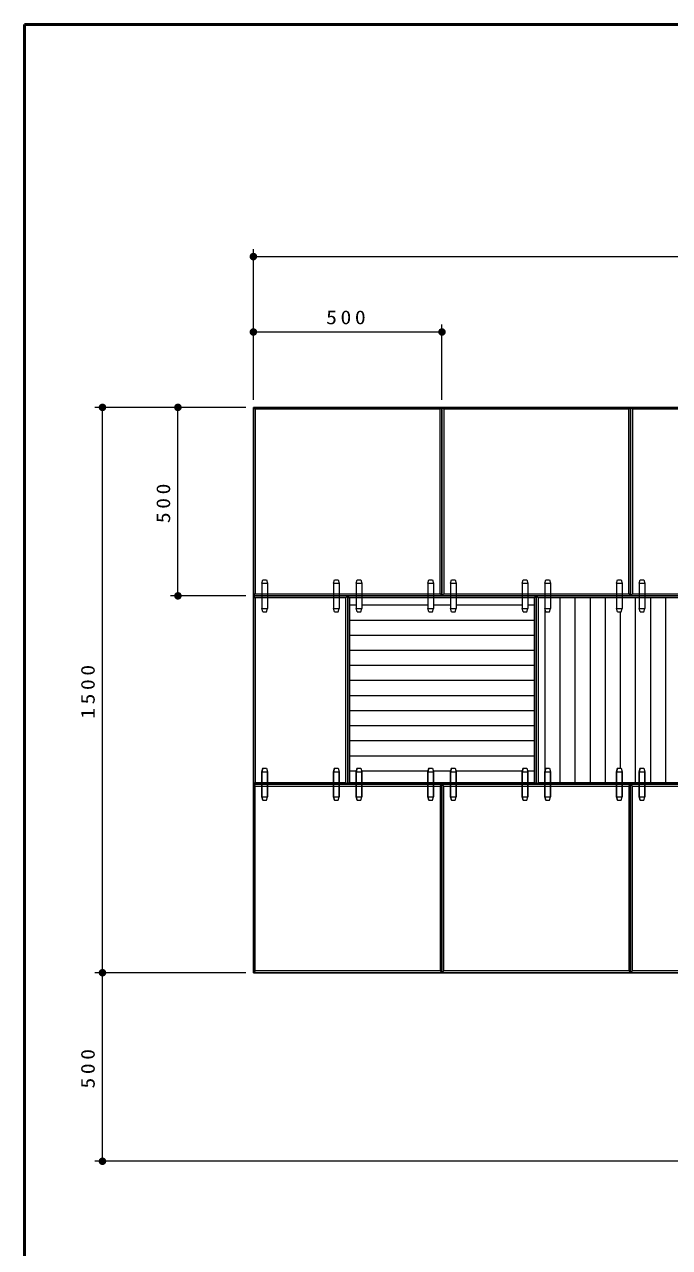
# Model space of a CAD drawing. Units: millimetres on the paper, with parts at other scales. Extents: x 55 to 420, y -12 to 257.
# Drawn here: x 55 to 140.5, y 94.8 to 257 of the extents above; entities that cross this region are included whole.
import ezdxf

# ---------------------------------------------------------------- set-up
doc = ezdxf.new("R2010")
doc.units = ezdxf.units.MM
doc.linetypes.add('USER1', pattern=[4.5, 2.5, -2])
doc.layers.add('LY_1', color=7, linetype='USER1', lineweight=13)
doc.layers.add('LY_4', color=7, linetype='Continuous', lineweight=13)
doc.styles.add('ＭＳ ゴシック', font='')
doc.styles.get('ＭＳ ゴシック').set_extended_font_data('MS Gothic')

# ---------------------------------------------------------------- blocks, each defined once
blk = doc.blocks.new('filled_dot')
at = {"color": 0, "linetype": 'Continuous', "lineweight": -2, "const_width": 1.25}
blk.add_lwpolyline([(-0.625, 0, 1), (0.625, 0, 1)], format="xyb", close=True, dxfattribs=at)

msp = doc.modelspace()

# ---------------------------------------------------------------- linework, layer by layer
at = {"layer": 'LY_1', "linetype": 'Continuous'}
for p, q in [((85.338, 207.206), (85.338, 227.206)), ((85.338, 226.206), (260.338, 226.206)), ((85.338, 216.206), (110.338, 216.206)), ((110.338, 207.206), (110.338, 217.206)), ((84.338, 206.206), (64.338, 206.206)), ((65.338, 131.206), (65.338, 206.206)), ((75.338, 181.206), (75.338, 206.206)), ((85.588, 205.956), (85.338, 206.206)), ((110.088, 205.956), (110.338, 206.206)), ((110.588, 205.956), (110.338, 206.206)), ((135.088, 205.956), (135.338, 206.206)), ((135.588, 205.956), (135.338, 206.206)), ((85.588, 205.956), (85.588, 181.456)), ((110.088, 205.956), (85.588, 205.956)), ((110.088, 181.456), (110.088, 205.956)), ((110.588, 205.956), (110.588, 181.456)), ((135.088, 205.956), (110.588, 205.956)), ((135.088, 181.456), (135.088, 205.956)), ((135.588, 205.956), (135.588, 181.456)), ((160.088, 205.956), (135.588, 205.956)), ((84.338, 181.206), (74.338, 181.206)), ((85.338, 181.206), (85.588, 181.456)), ((85.588, 180.956), (85.338, 181.206)), ((85.588, 181.456), (110.088, 181.456)), ((97.588, 180.956), (85.588, 180.956)), ((85.588, 180.956), (85.588, 156.456)), ((97.588, 180.956), (97.838, 181.206)), ((97.588, 156.456), (97.588, 180.956)), ((98.088, 180.956), (97.838, 181.206)), ((98.088, 180.956), (98.088, 156.456)), ((122.588, 180.956), (98.088, 180.956)), ((110.088, 181.456), (110.338, 181.206)), ((110.338, 181.206), (110.588, 181.456)), ((110.588, 181.456), (135.088, 181.456)), ((122.588, 180.956), (122.838, 181.206)), ((122.588, 156.456), (122.588, 180.956)), ((123.088, 180.956), (122.838, 181.206)), ((123.088, 180.956), (123.088, 156.456)), ((147.588, 180.956), (123.088, 180.956)), ((126, 156.456), (126, 180.956)), ((128, 156.456), (128, 180.956)), ((130, 156.456), (130, 180.956)), ((132, 156.456), (132, 180.956)), ((135.088, 181.456), (135.338, 181.206)), ((135.338, 181.206), (135.588, 181.456)), ((135.588, 181.456), (160.088, 181.456)), ((136, 156.456), (136, 180.956)), ((138, 156.456), (138, 180.956)), ((140, 156.456), (140, 180.956)), ((98.088, 180), (98.963, 180)), ((99.713, 180), (108.463, 180)), ((109.213, 180), (111.463, 180)), ((112.213, 180), (120.963, 180)), ((121.713, 180), (122.588, 180)), ((124, 158.013), (124, 179.398)), ((134, 158.331), (134, 179.081)), ((98.088, 178), (122.588, 178)), ((98.088, 176), (122.588, 176)), ((98.088, 174), (122.588, 174)), ((98.088, 172), (122.588, 172)), ((98.088, 170), (122.588, 170)), ((98.088, 168), (122.588, 168)), ((98.088, 166), (122.588, 166)), ((98.088, 164), (122.588, 164)), ((98.088, 162), (122.588, 162)), ((98.088, 160), (122.588, 160)), ((98.088, 158), (98.996, 158)), ((99.68, 158), (108.496, 158)), ((109.18, 158), (111.496, 158)), ((112.18, 158), (120.996, 158)), ((121.68, 158), (122.588, 158)), ((85.338, 156.206), (85.588, 156.456)), ((85.338, 156.206), (85.588, 155.956)), ((85.588, 156.456), (97.588, 156.456)), ((85.588, 155.956), (110.088, 155.956)), ((85.588, 131.456), (85.588, 155.956)), ((97.588, 156.456), (97.838, 156.206)), ((97.838, 156.206), (98.088, 156.456)), ((98.088, 156.456), (122.588, 156.456)), ((110.088, 155.956), (110.338, 156.206)), ((110.088, 155.956), (110.088, 131.456)), ((110.338, 156.206), (110.588, 155.956)), ((110.588, 155.956), (135.088, 155.956)), ((110.588, 131.456), (110.588, 155.956)), ((122.588, 156.456), (122.838, 156.206)), ((122.838, 156.206), (123.088, 156.456)), ((123.088, 156.456), (147.588, 156.456)), ((135.088, 155.956), (135.338, 156.206)), ((135.088, 155.956), (135.088, 131.456)), ((135.338, 156.206), (135.588, 155.956)), ((135.588, 155.956), (160.088, 155.956)), ((135.588, 131.456), (135.588, 155.956)), ((85.588, 131.456), (85.338, 131.206)), ((110.088, 131.456), (85.588, 131.456)), ((110.088, 131.456), (110.338, 131.206)), ((110.588, 131.456), (110.338, 131.206)), ((135.088, 131.456), (110.588, 131.456)), ((135.088, 131.456), (135.338, 131.206)), ((135.588, 131.456), (135.338, 131.206)), ((160.088, 131.456), (135.588, 131.456)), ((84.338, 131.206), (64.338, 131.206)), ((84.338, 131.206), (64.338, 131.206)), ((65.338, 106.206), (65.338, 131.206)), ((148.088, 106.206), (64.338, 106.206))]:
    msp.add_line(p, q, dxfattribs=at)
at = {"layer": 'LY_1', "linetype": 'Continuous', "lineweight": 25}
for p, q in [((85.338, 206.206), (85.338, 181.206)), ((110.338, 206.206), (85.338, 206.206)), ((110.338, 181.206), (110.338, 206.206)), ((110.338, 206.206), (110.338, 181.206)), ((135.338, 206.206), (110.338, 206.206)), ((135.338, 181.206), (135.338, 206.206)), ((135.338, 206.206), (135.338, 181.206)), ((160.338, 206.206), (135.338, 206.206)), ((97.838, 181.206), (85.338, 181.206)), ((85.338, 181.206), (85.338, 156.206)), ((85.338, 181.206), (110.338, 181.206)), ((97.838, 156.206), (97.838, 181.206)), ((97.838, 181.206), (97.838, 156.206)), ((122.838, 181.206), (97.838, 181.206)), ((110.338, 181.206), (135.338, 181.206)), ((122.838, 156.206), (122.838, 181.206)), ((122.838, 181.206), (122.838, 156.206)), ((147.838, 181.206), (122.838, 181.206)), ((135.338, 181.206), (160.338, 181.206)), ((85.338, 156.206), (97.838, 156.206)), ((85.338, 131.206), (85.338, 156.206)), ((85.338, 156.206), (110.338, 156.206)), ((97.838, 156.206), (122.838, 156.206)), ((110.338, 156.206), (110.338, 131.206)), ((110.338, 131.206), (110.338, 156.206)), ((110.338, 156.206), (135.338, 156.206)), ((122.838, 156.206), (147.838, 156.206)), ((135.338, 156.206), (135.338, 131.206)), ((135.338, 131.206), (135.338, 156.206)), ((135.338, 156.206), (160.338, 156.206)), ((110.338, 131.206), (85.338, 131.206)), ((135.338, 131.206), (110.338, 131.206)), ((160.338, 131.206), (135.338, 131.206))]:
    msp.add_line(p, q, dxfattribs=at)
at = {"layer": 'LY_1'}
for p, q in [((86.463, 182.881), (86.588, 183.331)), ((86.463, 182.881), (86.463, 181.206)), ((86.463, 182.881), (87.213, 182.881)), ((86.588, 183.331), (87.088, 183.331)), ((87.088, 183.331), (87.213, 182.881)), ((87.213, 182.881), (87.213, 181.206)), ((95.963, 182.881), (96.088, 183.331)), ((95.963, 182.881), (95.963, 181.206)), ((95.963, 182.881), (96.713, 182.881)), ((96.088, 183.331), (96.588, 183.331)), ((96.588, 183.331), (96.713, 182.881)), ((96.713, 182.881), (96.713, 181.206)), ((98.963, 182.881), (99.088, 183.331)), ((98.963, 182.881), (98.963, 181.206)), ((98.963, 182.881), (99.713, 182.881)), ((99.088, 183.331), (99.588, 183.331)), ((99.588, 183.331), (99.713, 182.881)), ((99.713, 182.881), (99.713, 181.206)), ((108.463, 182.881), (108.588, 183.331)), ((108.463, 182.881), (108.463, 181.206)), ((108.463, 182.881), (109.213, 182.881)), ((108.588, 183.331), (109.088, 183.331)), ((109.088, 183.331), (109.213, 182.881)), ((109.213, 182.881), (109.213, 181.206)), ((111.463, 182.881), (111.588, 183.331)), ((111.463, 182.881), (111.463, 181.206)), ((111.463, 182.881), (112.213, 182.881)), ((111.588, 183.331), (112.088, 183.331)), ((112.088, 183.331), (112.213, 182.881)), ((112.213, 182.881), (112.213, 181.206)), ((120.963, 182.881), (121.088, 183.331)), ((120.963, 182.881), (120.963, 181.206)), ((120.963, 182.881), (121.713, 182.881)), ((121.088, 183.331), (121.588, 183.331)), ((121.588, 183.331), (121.713, 182.881)), ((121.713, 182.881), (121.713, 181.206)), ((123.963, 182.881), (124.088, 183.331)), ((123.963, 182.881), (123.963, 181.206)), ((123.963, 182.881), (124.713, 182.881)), ((124.088, 183.331), (124.588, 183.331)), ((124.588, 183.331), (124.713, 182.881)), ((124.713, 182.881), (124.713, 181.206)), ((133.463, 182.881), (133.588, 183.331)), ((133.463, 182.881), (133.463, 181.206)), ((133.463, 182.881), (134.213, 182.881)), ((133.588, 183.331), (134.088, 183.331)), ((134.088, 183.331), (134.213, 182.881)), ((134.213, 182.881), (134.213, 181.206)), ((136.463, 182.881), (136.588, 183.331)), ((136.463, 182.881), (136.463, 181.206)), ((136.463, 182.881), (137.213, 182.881)), ((136.588, 183.331), (137.088, 183.331)), ((137.088, 183.331), (137.213, 182.881)), ((137.213, 182.881), (137.213, 181.206)), ((86.463, 181.206), (86.463, 179.531)), ((87.213, 181.206), (87.213, 179.531)), ((95.963, 181.206), (95.963, 179.531)), ((96.713, 181.206), (96.713, 179.531)), ((98.963, 181.206), (98.963, 179.531)), ((99.713, 181.206), (99.713, 179.531)), ((108.463, 181.206), (108.463, 179.531)), ((109.213, 181.206), (109.213, 179.531)), ((111.463, 181.206), (111.463, 179.531)), ((112.213, 181.206), (112.213, 179.531)), ((120.963, 181.206), (120.963, 179.531)), ((121.713, 181.206), (121.713, 179.531)), ((123.963, 181.206), (123.963, 179.531)), ((124.713, 181.206), (124.713, 179.531)), ((133.463, 181.206), (133.463, 179.531)), ((134.213, 181.206), (134.213, 179.531)), ((136.463, 181.206), (136.463, 179.531)), ((137.213, 181.206), (137.213, 179.531)), ((86.463, 179.531), (87.213, 179.531)), ((86.588, 179.081), (86.463, 179.531)), ((86.588, 179.081), (87.088, 179.081)), ((87.088, 179.081), (87.213, 179.531)), ((95.963, 179.531), (96.713, 179.531)), ((96.088, 179.081), (95.963, 179.531)), ((96.088, 179.081), (96.588, 179.081)), ((96.588, 179.081), (96.713, 179.531)), ((98.963, 179.531), (99.713, 179.531)), ((99.088, 179.081), (98.963, 179.531)), ((99.088, 179.081), (99.588, 179.081)), ((99.588, 179.081), (99.713, 179.531)), ((108.463, 179.531), (109.213, 179.531)), ((108.588, 179.081), (108.463, 179.531)), ((108.588, 179.081), (109.088, 179.081)), ((109.088, 179.081), (109.213, 179.531)), ((111.463, 179.531), (112.213, 179.531)), ((111.588, 179.081), (111.463, 179.531)), ((111.588, 179.081), (112.088, 179.081)), ((112.088, 179.081), (112.213, 179.531)), ((120.963, 179.531), (121.713, 179.531)), ((121.088, 179.081), (120.963, 179.531)), ((121.088, 179.081), (121.588, 179.081)), ((121.588, 179.081), (121.713, 179.531)), ((123.963, 179.531), (124.713, 179.531)), ((124.088, 179.081), (123.963, 179.531)), ((124.088, 179.081), (124.588, 179.081)), ((124.588, 179.081), (124.713, 179.531)), ((133.463, 179.531), (134.213, 179.531)), ((133.588, 179.081), (133.463, 179.531)), ((133.588, 179.081), (134.088, 179.081)), ((134.088, 179.081), (134.213, 179.531)), ((136.463, 179.531), (137.213, 179.531)), ((136.588, 179.081), (136.463, 179.531)), ((136.588, 179.081), (137.088, 179.081)), ((137.088, 179.081), (137.213, 179.531)), ((86.463, 157.881), (86.588, 158.331)), ((86.588, 158.331), (86.463, 157.881)), ((86.463, 157.881), (86.463, 156.206)), ((86.463, 157.881), (87.213, 157.881)), ((86.463, 157.881), (87.213, 157.881)), ((86.463, 156.206), (86.463, 157.881)), ((86.588, 158.331), (87.088, 158.331)), ((86.588, 158.331), (87.088, 158.331)), ((87.088, 158.331), (87.213, 157.881)), ((87.088, 158.331), (87.213, 157.881)), ((87.213, 157.881), (87.213, 156.206)), ((87.213, 156.206), (87.213, 157.881)), ((95.963, 157.881), (96.088, 158.331)), ((96.088, 158.331), (95.963, 157.881)), ((95.963, 157.881), (95.963, 156.206)), ((95.963, 157.881), (96.713, 157.881)), ((95.963, 157.881), (96.713, 157.881)), ((95.963, 156.206), (95.963, 157.881)), ((96.088, 158.331), (96.588, 158.331)), ((96.088, 158.331), (96.588, 158.331)), ((96.588, 158.331), (96.713, 157.881)), ((96.588, 158.331), (96.713, 157.881)), ((96.713, 157.881), (96.713, 156.206)), ((96.713, 156.206), (96.713, 157.881)), ((98.963, 157.881), (99.088, 158.331)), ((99.088, 158.331), (98.963, 157.881)), ((98.963, 157.881), (98.963, 156.206)), ((98.963, 157.881), (99.713, 157.881)), ((98.963, 157.881), (99.713, 157.881)), ((98.963, 156.206), (98.963, 157.881)), ((99.088, 158.331), (99.588, 158.331)), ((99.088, 158.331), (99.588, 158.331)), ((99.588, 158.331), (99.713, 157.881)), ((99.588, 158.331), (99.713, 157.881)), ((99.713, 157.881), (99.713, 156.206)), ((99.713, 156.206), (99.713, 157.881)), ((108.463, 157.881), (108.588, 158.331)), ((108.588, 158.331), (108.463, 157.881)), ((108.463, 157.881), (108.463, 156.206)), ((108.463, 157.881), (109.213, 157.881)), ((108.463, 157.881), (109.213, 157.881)), ((108.463, 156.206), (108.463, 157.881)), ((108.588, 158.331), (109.088, 158.331)), ((108.588, 158.331), (109.088, 158.331)), ((109.088, 158.331), (109.213, 157.881)), ((109.088, 158.331), (109.213, 157.881)), ((109.213, 157.881), (109.213, 156.206)), ((109.213, 156.206), (109.213, 157.881)), ((111.463, 157.881), (111.588, 158.331)), ((111.588, 158.331), (111.463, 157.881)), ((111.463, 157.881), (111.463, 156.206)), ((111.463, 157.881), (112.213, 157.881)), ((111.463, 157.881), (112.213, 157.881)), ((111.463, 156.206), (111.463, 157.881)), ((111.588, 158.331), (112.088, 158.331)), ((111.588, 158.331), (112.088, 158.331)), ((112.088, 158.331), (112.213, 157.881)), ((112.088, 158.331), (112.213, 157.881)), ((112.213, 157.881), (112.213, 156.206)), ((112.213, 156.206), (112.213, 157.881)), ((120.963, 157.881), (121.088, 158.331)), ((121.088, 158.331), (120.963, 157.881)), ((120.963, 157.881), (120.963, 156.206)), ((120.963, 157.881), (121.713, 157.881)), ((120.963, 157.881), (121.713, 157.881)), ((120.963, 156.206), (120.963, 157.881)), ((121.088, 158.331), (121.588, 158.331)), ((121.088, 158.331), (121.588, 158.331)), ((121.588, 158.331), (121.713, 157.881)), ((121.588, 158.331), (121.713, 157.881)), ((121.713, 157.881), (121.713, 156.206)), ((121.713, 156.206), (121.713, 157.881)), ((123.963, 157.881), (124.088, 158.331)), ((124.088, 158.331), (123.963, 157.881)), ((123.963, 157.881), (123.963, 156.206)), ((123.963, 157.881), (124.713, 157.881)), ((123.963, 157.881), (124.713, 157.881)), ((123.963, 156.206), (123.963, 157.881)), ((124.088, 158.331), (124.588, 158.331)), ((124.088, 158.331), (124.588, 158.331)), ((124.588, 158.331), (124.713, 157.881)), ((124.588, 158.331), (124.713, 157.881)), ((124.713, 157.881), (124.713, 156.206)), ((124.713, 156.206), (124.713, 157.881)), ((133.463, 157.881), (133.588, 158.331)), ((133.588, 158.331), (133.463, 157.881)), ((133.463, 157.881), (133.463, 156.206)), ((133.463, 157.881), (134.213, 157.881)), ((133.463, 157.881), (134.213, 157.881)), ((133.463, 156.206), (133.463, 157.881)), ((133.588, 158.331), (134.088, 158.331)), ((133.588, 158.331), (134.088, 158.331)), ((134.088, 158.331), (134.213, 157.881)), ((134.088, 158.331), (134.213, 157.881)), ((134.213, 157.881), (134.213, 156.206)), ((134.213, 156.206), (134.213, 157.881)), ((136.463, 157.881), (136.588, 158.331)), ((136.588, 158.331), (136.463, 157.881)), ((136.463, 157.881), (136.463, 156.206)), ((136.463, 157.881), (137.213, 157.881)), ((136.463, 157.881), (137.213, 157.881)), ((136.463, 156.206), (136.463, 157.881)), ((136.588, 158.331), (137.088, 158.331)), ((136.588, 158.331), (137.088, 158.331)), ((137.088, 158.331), (137.213, 157.881)), ((137.088, 158.331), (137.213, 157.881)), ((137.213, 157.881), (137.213, 156.206)), ((137.213, 156.206), (137.213, 157.881)), ((86.463, 156.206), (86.463, 154.531)), ((86.463, 154.531), (86.463, 156.206)), ((87.213, 156.206), (87.213, 154.531)), ((87.213, 154.531), (87.213, 156.206)), ((95.963, 156.206), (95.963, 154.531)), ((95.963, 154.531), (95.963, 156.206)), ((96.713, 156.206), (96.713, 154.531)), ((96.713, 154.531), (96.713, 156.206)), ((98.963, 156.206), (98.963, 154.531)), ((98.963, 154.531), (98.963, 156.206)), ((99.713, 156.206), (99.713, 154.531)), ((99.713, 154.531), (99.713, 156.206)), ((108.463, 156.206), (108.463, 154.531)), ((108.463, 154.531), (108.463, 156.206)), ((109.213, 156.206), (109.213, 154.531)), ((109.213, 154.531), (109.213, 156.206)), ((111.463, 156.206), (111.463, 154.531)), ((111.463, 154.531), (111.463, 156.206)), ((112.213, 156.206), (112.213, 154.531)), ((112.213, 154.531), (112.213, 156.206)), ((120.963, 156.206), (120.963, 154.531)), ((120.963, 154.531), (120.963, 156.206)), ((121.713, 156.206), (121.713, 154.531)), ((121.713, 154.531), (121.713, 156.206)), ((123.963, 156.206), (123.963, 154.531)), ((123.963, 154.531), (123.963, 156.206)), ((124.713, 156.206), (124.713, 154.531)), ((124.713, 154.531), (124.713, 156.206)), ((133.463, 156.206), (133.463, 154.531)), ((133.463, 154.531), (133.463, 156.206)), ((134.213, 156.206), (134.213, 154.531)), ((134.213, 154.531), (134.213, 156.206)), ((136.463, 156.206), (136.463, 154.531)), ((136.463, 154.531), (136.463, 156.206)), ((137.213, 156.206), (137.213, 154.531)), ((137.213, 154.531), (137.213, 156.206)), ((86.463, 154.531), (87.213, 154.531)), ((86.588, 154.081), (86.463, 154.531)), ((86.463, 154.531), (87.213, 154.531)), ((86.463, 154.531), (86.588, 154.081)), ((87.088, 154.081), (87.213, 154.531)), ((87.088, 154.081), (87.213, 154.531)), ((95.963, 154.531), (96.713, 154.531)), ((96.088, 154.081), (95.963, 154.531)), ((95.963, 154.531), (96.713, 154.531)), ((95.963, 154.531), (96.088, 154.081)), ((96.588, 154.081), (96.713, 154.531)), ((96.588, 154.081), (96.713, 154.531)), ((98.963, 154.531), (99.713, 154.531)), ((99.088, 154.081), (98.963, 154.531)), ((98.963, 154.531), (99.713, 154.531)), ((98.963, 154.531), (99.088, 154.081)), ((99.588, 154.081), (99.713, 154.531)), ((99.588, 154.081), (99.713, 154.531)), ((108.463, 154.531), (109.213, 154.531)), ((108.588, 154.081), (108.463, 154.531)), ((108.463, 154.531), (109.213, 154.531)), ((108.463, 154.531), (108.588, 154.081)), ((109.088, 154.081), (109.213, 154.531)), ((109.088, 154.081), (109.213, 154.531)), ((111.463, 154.531), (112.213, 154.531)), ((111.588, 154.081), (111.463, 154.531)), ((111.463, 154.531), (112.213, 154.531)), ((111.463, 154.531), (111.588, 154.081)), ((112.088, 154.081), (112.213, 154.531)), ((112.088, 154.081), (112.213, 154.531)), ((120.963, 154.531), (121.713, 154.531)), ((121.088, 154.081), (120.963, 154.531)), ((120.963, 154.531), (121.713, 154.531)), ((120.963, 154.531), (121.088, 154.081)), ((121.588, 154.081), (121.713, 154.531)), ((121.588, 154.081), (121.713, 154.531)), ((123.963, 154.531), (124.713, 154.531)), ((124.088, 154.081), (123.963, 154.531)), ((123.963, 154.531), (124.713, 154.531)), ((123.963, 154.531), (124.088, 154.081)), ((124.588, 154.081), (124.713, 154.531)), ((124.588, 154.081), (124.713, 154.531)), ((133.463, 154.531), (134.213, 154.531)), ((133.588, 154.081), (133.463, 154.531)), ((133.463, 154.531), (134.213, 154.531)), ((133.463, 154.531), (133.588, 154.081)), ((134.088, 154.081), (134.213, 154.531)), ((134.088, 154.081), (134.213, 154.531)), ((136.463, 154.531), (137.213, 154.531)), ((136.588, 154.081), (136.463, 154.531)), ((136.463, 154.531), (137.213, 154.531)), ((136.463, 154.531), (136.588, 154.081)), ((137.088, 154.081), (137.213, 154.531)), ((137.088, 154.081), (137.213, 154.531)), ((86.588, 154.081), (87.088, 154.081)), ((86.588, 154.081), (87.088, 154.081)), ((96.088, 154.081), (96.588, 154.081)), ((96.088, 154.081), (96.588, 154.081)), ((99.088, 154.081), (99.588, 154.081)), ((99.088, 154.081), (99.588, 154.081)), ((108.588, 154.081), (109.088, 154.081)), ((108.588, 154.081), (109.088, 154.081)), ((111.588, 154.081), (112.088, 154.081)), ((111.588, 154.081), (112.088, 154.081)), ((121.088, 154.081), (121.588, 154.081)), ((121.088, 154.081), (121.588, 154.081)), ((124.088, 154.081), (124.588, 154.081)), ((124.088, 154.081), (124.588, 154.081)), ((133.588, 154.081), (134.088, 154.081)), ((133.588, 154.081), (134.088, 154.081)), ((136.588, 154.081), (137.088, 154.081)), ((136.588, 154.081), (137.088, 154.081))]:
    msp.add_line(p, q, dxfattribs=at)
at = {"layer": 'LY_4', "lineweight": 50}
for p, q in [((420, 257), (55, 257)), ((55, 257), (55, 0))]:
    msp.add_line(p, q, dxfattribs=at)

# ---------------------------------------------------------------- block references
at = {"layer": 'LY_1', "xscale": 0.4, "yscale": 0.4}
for p in [(85.338, 226.206), (85.338, 216.206)]:
    msp.add_blockref('filled_dot', p, dxfattribs=at)
for p, rotation in [((110.338, 216.206), 180), ((65.338, 206.206), 270), ((75.338, 206.206), 270), ((75.338, 181.206), 90), ((65.338, 131.206), 90), ((65.338, 131.206), 270), ((65.338, 106.206), 90)]:
    msp.add_blockref('filled_dot', p, dxfattribs=dict(at, rotation=rotation))

# ---------------------------------------------------------------- texts
at = {"layer": 'LY_1', "insert": (97.838, 217.206), "char_height": 1.833, "attachment_point": 8, "style": 'ＭＳ ゴシック'}
msp.add_mtext('\\T1.33;\\W1.15;500', dxfattribs=at)
at = {"layer": 'LY_1', "char_height": 1.833, "attachment_point": 8, "rotation": 90, "style": 'ＭＳ ゴシック'}
for s, insert in [('\\T1.33;\\W1.15;500', (74.338, 193.706)), ('\\T1.33;\\W1.15;1500', (64.338, 168.706)), ('\\T1.33;\\W1.15;500', (64.338, 118.706))]:
    msp.add_mtext(s, dxfattribs=dict(at, insert=insert))

doc.saveas('drawing.dxf')
